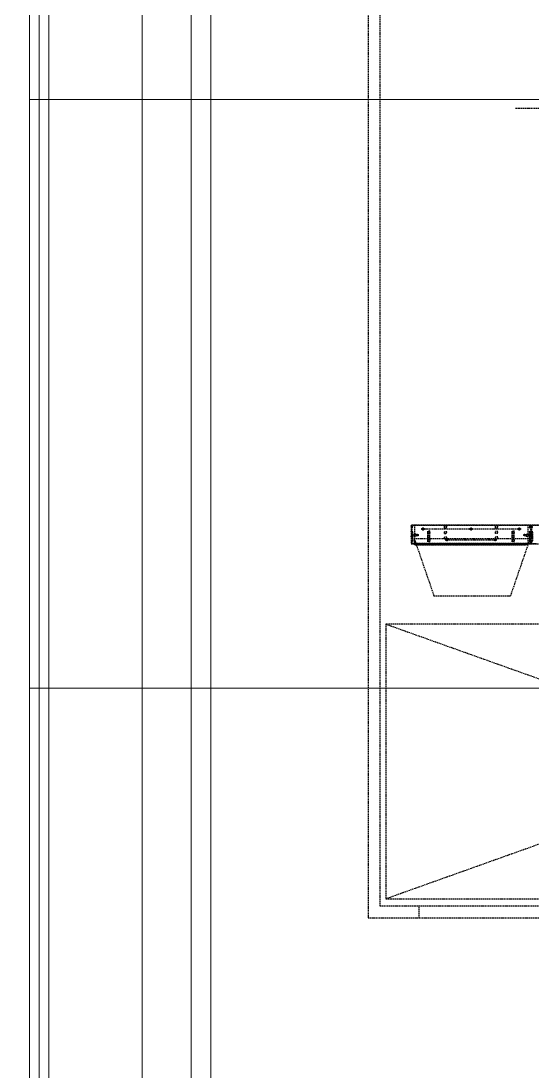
# Model space of a CAD drawing. Extents: x -32000 to 416743, y -254124 to 144214.
# Drawn here: x 133 to 2740, y 31049 to 36401 of the extents above; entities that cross this region are included whole.
import ezdxf

# ---------------------------------------------------------------- set-up
doc = ezdxf.new("R2010")
doc.units = 0
doc.header["$LTSCALE"] = 10
doc.linetypes.add('XFM1Q40$0$HIDDEN', pattern=[9.525, 6.35, -3.175])
doc.linetypes.add('XFM7P40ICA$0$H12PL4$0$CENTERK1', pattern=[0.0983, 0.0833, -0.005, 0.005, -0.005])
for name, color, linetype in [('H12PL4$0$S-SLAB-SHOW', 252, 'Continuous'), ('XFM1Q40$0$1', 7, 'Continuous'), ('XFM1Q40$0$CBF01', 3, 'Continuous'), ('XFM1Q40$0$CBF02', 6, 'Continuous'), ('XFM1Q40$0$CBF03', 30, 'Continuous'), ('XFM1Q40$0$CBF04', 7, 'Continuous'), ('XFM1Q40$0$DIF', 120, 'Continuous'), ('XFM1Q40$0$DIM', 250, 'Continuous'), ('XFM1Q40$0$HEPA', 6, 'Continuous'), ('XFM1Q40$0$TYPE14X10', 7, 'Continuous'), ('XFM1Q40$0$輪廓', 4, 'Continuous'), ('XFM7P40ICA$0$H12PL4$0$A-WALL-EX', 252, 'Continuous'), ('XFM7P40ICA$0$H12PL4$0$L40_19_MEJI', 252, 'Continuous'), ('XFM7P40ICA$0$H12PL4$0$L40_19_SUGATA3', 252, 'Continuous')]:
    doc.layers.add(name, color=color, linetype=linetype)
doc.styles.add('XFM1Q40$0$STANDARD', font='SIMPLEX', dxfattribs={"bigfont": 'BIGFONT'})
doc.dimstyles.new('XFM1Q40$0$ISO-25', dxfattribs={"dimtxt": 25, "dimasz": 5, "dimexe": 1.25, "dimexo": 0.625, "dimtad": 1, "dimdec": 0, "dimtxsty": 'XFM1Q40$0$STANDARD', "dimcen": 2.5, "dimadec": 0, "dimazin": 0, "dimtfac": 1, "dimtdec": 0, "dimtmove": 0, "dimatfit": 3, "dimfxl": 1, "dimarcsym": 0})

# ---------------------------------------------------------------- blocks, each defined once
blk = doc.blocks.new('H12PL4')
at = {"layer": 'H12PL4$0$S-SLAB-SHOW', "lineweight": 0}
for p, q in [((750, -2300), (750, 82649.8)), ((1100, -2300), (1100, 82649.8))]:
    blk.add_line(p, q, dxfattribs=at)
blk = doc.blocks.new('*D310')
at = {"layer": 'DEFPOINTS', "color": 0, "linetype": 'XFM1Q40$0$HIDDEN', "ltscale": 0.1, "transparency": 16777216}
for p in [(287256.5, 172070.6), (287793.5, 172070.6), (287793.5, 172035.6)]:
    blk.add_point(p, dxfattribs=at)
at = {"layer": 'XFM1Q40$0$DIM', "color": 0, "linetype": 'XFM1Q40$0$HIDDEN', "lineweight": -2, "ltscale": 0.1, "transparency": 16777216}
for p, q in [((287256.5, 172070), (287256.5, 172034.3)), ((287793.5, 172070), (287793.5, 172034.3)), ((287261.5, 172035.6), (287788.5, 172035.6))]:
    blk.add_line(p, q, dxfattribs=at)
at = {"layer": 'XFM1Q40$0$DIM', "color": 0, "linetype": 'XFM1Q40$0$HIDDEN', "ltscale": 0.1, "transparency": 16777216}
for points in [[(287261.5, 172036.4), (287261.5, 172034.7), (287256.5, 172035.6)], [(287788.5, 172036.4), (287788.5, 172034.7), (287793.5, 172035.6)]]:
    blk.add_solid(points, dxfattribs=at)
at = {"layer": 'XFM1Q40$0$DIM', "color": 0, "linetype": 'XFM1Q40$0$HIDDEN', "ltscale": 0.1, "transparency": 16777216, "insert": (287521.6, 172046.2), "char_height": 20, "attachment_point": 5, "style": 'XFM1Q40$0$STANDARD'}
blk.add_mtext('537', dxfattribs=at)
blk = doc.blocks.new('*D309')
at = {"layer": 'DEFPOINTS', "color": 0, "linetype": 'XFM1Q40$0$HIDDEN', "ltscale": 0.1, "transparency": 16777216}
for p in [(286506.5, 172070.6), (287043.5, 172070.6), (287043.5, 172035.6)]:
    blk.add_point(p, dxfattribs=at)
at = {"layer": 'XFM1Q40$0$DIM', "color": 0, "linetype": 'XFM1Q40$0$HIDDEN', "lineweight": -2, "ltscale": 0.1, "transparency": 16777216}
for p, q in [((286506.5, 172070), (286506.5, 172034.3)), ((287043.5, 172070), (287043.5, 172034.3)), ((286511.5, 172035.6), (287038.5, 172035.6))]:
    blk.add_line(p, q, dxfattribs=at)
at = {"layer": 'XFM1Q40$0$DIM', "color": 0, "linetype": 'XFM1Q40$0$HIDDEN', "ltscale": 0.1, "transparency": 16777216}
for points in [[(286511.5, 172036.4), (286511.5, 172034.7), (286506.5, 172035.6)], [(287038.5, 172036.4), (287038.5, 172034.7), (287043.5, 172035.6)]]:
    blk.add_solid(points, dxfattribs=at)
at = {"layer": 'XFM1Q40$0$DIM', "color": 0, "linetype": 'XFM1Q40$0$HIDDEN', "ltscale": 0.1, "transparency": 16777216, "insert": (286771.6, 172046.2), "char_height": 20, "attachment_point": 5, "style": 'XFM1Q40$0$STANDARD'}
blk.add_mtext('537', dxfattribs=at)
blk = doc.blocks.new('XFM7P40ICA$0$H12PL4')
at = {"layer": 'XFM7P40ICA$0$H12PL4$0$A-WALL-EX', "lineweight": 0}
for p, q in [((750, -2300), (750, 82649.8)), ((1100, -2300), (1100, 82649.8))]:
    blk.add_line(p, q, dxfattribs=at)
at = {"layer": 'XFM7P40ICA$0$H12PL4$0$L40_19_MEJI', "lineweight": 0}
for p, q in [((750, 30000), (750, 44500)), ((1000, 30000), (1000, 44500)), ((17300, 36000), (175, 36000)), ((17300, 33000), (175, 33000))]:
    blk.add_line(p, q, dxfattribs=at)
at = {"layer": 'XFM7P40ICA$0$H12PL4$0$L40_19_SUGATA3', "lineweight": 0}
blk.add_line((175, -1975), (175, 82325), dxfattribs=at)
at = {"layer": 'XFM7P40ICA$0$H12PL4$0$L40_19_SUGATA3', "linetype": 'XFM7P40ICA$0$H12PL4$0$CENTERK1', "lineweight": 0}
for p, q in [((225, -1925), (225, 82275)), ((275, -1875), (275, 82225))]:
    blk.add_line(p, q, dxfattribs=at)
blk = doc.blocks.new('XFM7P40ICA')
blk.add_blockref('XFM7P40ICA$0$H12PL4', (0, 0))
blk = doc.blocks.new('XFM1Q40$0$A$Cac22a11c')
at = {"layer": 'XFM1Q40$0$1', "color": 252, "linetype": 'XFM1Q40$0$HIDDEN', "ltscale": 0.1}
blk.add_line((288940, 172197.6), (288940, 172257.6), dxfattribs=at)
at = {"layer": 'XFM1Q40$0$CBF01', "color": 252, "linetype": 'XFM1Q40$0$HIDDEN', "ltscale": 0.1}
for p, q in [((288370, 174199.1), (288354, 174199.1)), ((288363, 174185.1), (288363.5, 174190.4)), ((288363, 174185.1), (288364.5, 174184.9)), ((288363, 174163.6), (288363, 174119.6)), ((288363, 174158.1), (288363.5, 174163.4)), ((288363, 174158.1), (288364.5, 174157.9)), ((288364.5, 174184.9), (288365, 174190.2)), ((288364.5, 174163.6), (288364.5, 174119.6)), ((288364.5, 174157.9), (288365, 174163.2)), ((288367, 174193.1), (288366.5, 174193.1)), ((288367, 174191.6), (288366.5, 174191.6)), ((288367, 174166.1), (288366.5, 174166.1)), ((288367, 174164.6), (288366.5, 174164.6)), ((288368.5, 174199.1), (288368.5, 174105.6)), ((288368.5, 174183.1), (288370, 174183.1)), ((288368.5, 174169.1), (288370, 174169.1)), ((288368.5, 174156.1), (288370, 174156.1)), ((288370, 174199.1), (288370, 174104.1)), ((288964, 174199.1), (288964, 174105.6)), ((288980, 174199.1), (288964, 174199.1)), ((288973, 174185.1), (288973.5, 174190.4)), ((288973, 174185.1), (288974.5, 174184.9)), ((288973, 174163.6), (288973, 174119.6)), ((288973, 174158.1), (288973.5, 174163.4)), ((288973, 174158.1), (288974.5, 174157.9)), ((288974.5, 174184.9), (288975, 174190.2)), ((288974.5, 174163.6), (288974.5, 174119.6)), ((288974.5, 174157.9), (288975, 174163.2)), ((288977, 174193.1), (288976.5, 174193.1)), ((288977, 174191.6), (288976.5, 174191.6)), ((288977, 174166.1), (288976.5, 174166.1)), ((288977, 174164.6), (288976.5, 174164.6)), ((288978.5, 174199.1), (288978.5, 174105.6)), ((288978.5, 174183.1), (288980, 174183.1)), ((288978.5, 174169.1), (288980, 174169.1)), ((288978.5, 174156.1), (288980, 174156.1)), ((288980, 174199.1), (288980, 174104.1)), ((288368.5, 174105.6), (288345, 174105.6)), ((288370, 174104.1), (288346.5, 174104.1)), ((288363, 174151.1), (288364.5, 174151.3)), ((288363, 174151.1), (288363.5, 174145.8)), ((288363, 174131.1), (288363.5, 174136.4)), ((288363, 174131.1), (288364.5, 174130.9)), ((288364.5, 174151.3), (288365, 174146)), ((288364.5, 174130.9), (288365, 174136.2)), ((288366.5, 174151.6), (288370, 174151.6)), ((288366.5, 174150.1), (288368.5, 174150.1)), ((288366.5, 174146.1), (288368.5, 174146.1)), ((288366.5, 174144.6), (288370, 174144.6)), ((288367, 174139.1), (288366.5, 174139.1)), ((288367, 174137.6), (288366.5, 174137.6)), ((288368.5, 174153.1), (288370, 174153.1)), ((288368.5, 174129.1), (288370, 174129.1)), ((288368.5, 174114.1), (288370, 174114.1)), ((288978.5, 174105.6), (288955, 174105.6)), ((288955, 174105.6), (288955, 174098.6)), ((288980, 174104.1), (288956.5, 174104.1)), ((288956.5, 174104.1), (288956.5, 174100.1)), ((288964, 174105.6), (288964, 174104.1)), ((288973, 174151.1), (288974.5, 174151.3)), ((288973, 174151.1), (288973.5, 174145.8)), ((288973, 174131.1), (288973.5, 174136.4)), ((288973, 174131.1), (288974.5, 174130.9)), ((288974.5, 174151.3), (288975, 174146)), ((288974.5, 174130.9), (288975, 174136.2)), ((288976.5, 174151.6), (288980, 174151.6)), ((288976.5, 174150.1), (288978.5, 174150.1)), ((288976.5, 174146.1), (288978.5, 174146.1)), ((288976.5, 174144.6), (288980, 174144.6)), ((288977, 174139.1), (288976.5, 174139.1)), ((288977, 174137.6), (288976.5, 174137.6)), ((288978.5, 174153.1), (288980, 174153.1)), ((288978.5, 174129.1), (288980, 174129.1)), ((288978.5, 174114.1), (288980, 174114.1)), ((288962, 174098.6), (288955, 174098.6)), ((288962, 174100.1), (288956.5, 174100.1)), ((288962, 174098.6), (288962, 174100.1))]:
    blk.add_line(p, q, dxfattribs=at)
for centre, radius, start, end in [((288368.5, 174163.6), 5.5, 90, 180), ((288366.5, 174190.1), 3, 90, 175), ((288366.5, 174163.1), 3, 90, 175), ((288368.5, 174163.6), 4, 90, 180), ((288366.5, 174190.1), 1.5, 90, 175), ((288366.5, 174163.1), 1.5, 90, 175), ((288367, 174194.6), 1.5, 270, 0), ((288367, 174194.6), 3, 270, 300), ((288367, 174167.6), 1.5, 270, 0), ((288367, 174167.6), 3, 270, 0), ((288367, 174194.6), 3, 300, 0), ((288978.5, 174163.6), 5.5, 90, 180), ((288976.5, 174190.1), 3, 90, 175), ((288976.5, 174163.1), 3, 90, 175), ((288978.5, 174163.6), 4, 90, 180), ((288976.5, 174190.1), 1.5, 90, 175), ((288976.5, 174163.1), 1.5, 90, 175), ((288977, 174194.6), 1.5, 270, 0), ((288977, 174194.6), 3, 270, 300), ((288977, 174167.6), 1.5, 270, 0), ((288977, 174167.6), 3, 270, 0), ((288977, 174194.6), 3, 300, 0), ((288366.5, 174148.1), 3.5, 90, 270), ((288368.5, 174119.6), 5.5, 180, 270), ((288366.5, 174146.1), 3, 185, 270), ((288366.5, 174136.1), 3, 90, 175), ((288366.5, 174148.1), 2, 90, 270), ((288368.5, 174119.6), 4, 180, 270), ((288366.5, 174146.1), 1.5, 185, 270), ((288366.5, 174136.1), 1.5, 90, 175), ((288367, 174141.6), 3, 0, 90), ((288367, 174141.6), 1.5, 0, 90), ((288367, 174140.6), 3, 270, 0), ((288367, 174140.6), 1.5, 270, 0), ((288976.5, 174148.1), 3.5, 90, 270), ((288978.5, 174119.6), 5.5, 180, 270), ((288976.5, 174146.1), 3, 185, 270), ((288976.5, 174136.1), 3, 90, 175), ((288976.5, 174148.1), 2, 90, 270), ((288978.5, 174119.6), 4, 180, 270), ((288976.5, 174146.1), 1.5, 185, 270), ((288976.5, 174136.1), 1.5, 90, 175), ((288977, 174141.6), 3, 0, 90), ((288977, 174141.6), 1.5, 0, 90), ((288977, 174140.6), 3, 270, 0), ((288977, 174140.6), 1.5, 270, 0)]:
    blk.add_arc(centre, radius, start, end, dxfattribs=at)
at = {"layer": 'XFM1Q40$0$CBF02', "color": 252, "linetype": 'XFM1Q40$0$HIDDEN', "ltscale": 0.1}
for p, q in [((287760, 174199.1), (288368.5, 174199.1)), ((288367, 174199.1), (288367, 174104.1)), ((288368.5, 174199.1), (288368.5, 174104.1)), ((288370, 174199.1), (288978.5, 174199.1)), ((288370, 174199.1), (288370, 174104.1)), ((288423, 174179.1), (288437, 174179.1)), ((288428, 174174.5), (288428, 174183.6)), ((288432, 174183.1), (288428, 174183.1)), ((288432, 174175.1), (288428, 174175.1)), ((288432, 174174.5), (288432, 174183.6)), ((288455, 174114.1), (288455, 174169.1)), ((288455, 174169.1), (288458.3, 174167.9)), ((288457, 174114.8), (288457, 174168.4)), ((288465, 174124.7), (288465, 174158.5)), ((288540, 174183.1), (288539, 174193)), ((288540, 174156.1), (288539, 174166)), ((288539.9, 174185.1), (288539.1, 174193.1)), ((288539.1, 174193.1), (288550.9, 174193.1)), ((288539.9, 174158.1), (288539.1, 174166.1)), ((288539.1, 174166.1), (288550.9, 174166.1)), ((288539.9, 174185.1), (288550.1, 174185.1)), ((288539.9, 174158.1), (288550.1, 174158.1)), ((288540, 174183.1), (288550, 174183.1)), ((288540, 174156.1), (288550, 174156.1)), ((288550, 174183.1), (288551, 174193)), ((288550, 174156.1), (288551, 174166)), ((288550.1, 174185.1), (288550.9, 174193.1)), ((288550.1, 174158.1), (288550.9, 174166.1)), ((288668, 174179.1), (288682, 174179.1)), ((288673, 174174.5), (288673, 174183.6)), ((288677, 174183.1), (288673, 174183.1)), ((288677, 174175.1), (288673, 174175.1)), ((288677, 174174.5), (288677, 174183.6)), ((288885, 174114.1), (288885, 174169.1)), ((288885, 174169.1), (288888.3, 174167.9)), ((288887, 174114.8), (288887, 174168.4)), ((288895, 174124.7), (288895, 174158.5)), ((288913, 174179.1), (288927, 174179.1)), ((288918, 174174.5), (288918, 174183.6)), ((288922, 174183.1), (288918, 174183.1)), ((288922, 174175.1), (288918, 174175.1)), ((288922, 174174.5), (288922, 174183.6)), ((288977, 174199.1), (288977, 174104.1)), ((288978.5, 174199.1), (288978.5, 174104.1)), ((288343.5, 174104.1), (288368.5, 174104.1)), ((288393.5, 174104.1), (288370, 174104.1)), ((288393.5, 174105.6), (288953.5, 174105.6)), ((288393.5, 174098.6), (288393.5, 174105.6)), ((288393.5, 174104.1), (288953.5, 174104.1)), ((288458.3, 174115.3), (288455, 174114.1)), ((288540, 174129.1), (288539, 174139)), ((288539.1, 174139.1), (288550.9, 174139.1)), ((288539.9, 174131.1), (288539.1, 174139.1)), ((288539.9, 174131.1), (288550.1, 174131.1)), ((288540, 174129.1), (288550, 174129.1)), ((288545.5, 174124.1), (288559.5, 174124.1)), ((288550, 174129.1), (288551, 174139)), ((288550.1, 174131.1), (288550.9, 174139.1)), ((288550.5, 174119.5), (288550.5, 174128.6)), ((288554.5, 174128.1), (288550.5, 174128.1)), ((288554.5, 174120.1), (288550.5, 174120.1)), ((288554.5, 174119.5), (288554.5, 174128.6)), ((288790.5, 174124.1), (288804.5, 174124.1)), ((288795.5, 174119.5), (288795.5, 174128.6)), ((288799.5, 174128.1), (288795.5, 174128.1)), ((288799.5, 174120.1), (288795.5, 174120.1)), ((288799.5, 174119.5), (288799.5, 174128.6)), ((288888.3, 174115.3), (288885, 174114.1)), ((288943.5, 174146.6), (288943.5, 174149.6)), ((288950.5, 174145.5), (288950.5, 174150.7)), ((288953.5, 174105.6), (288953.5, 174098.6)), ((288953.5, 174104.1), (288978.5, 174104.1)), ((288955.5, 174153.1), (288954.5, 174143.1)), ((288955.4, 174151.1), (288954.6, 174143.1)), ((288954.6, 174143.1), (288966.4, 174143.1)), ((288955.4, 174151.1), (288965.6, 174151.1)), ((288955.5, 174153.1), (288965.5, 174153.1)), ((288965.5, 174153.1), (288966.5, 174143.1)), ((288965.6, 174151.1), (288966.4, 174143.1)), ((288393.5, 174100.1), (288953.5, 174100.1)), ((288393.5, 174098.6), (288953.5, 174098.6))]:
    blk.add_line(p, q, dxfattribs=at)
for centre, radius, start, end in [((288428, 174179.1), 4, 90, 270), ((288432, 174179.1), 4, 270, 90), ((288455, 174158.5), 10, 0, 70.71), ((288539.1, 174193), 0.0502, 360, 191.4212), ((288539.1, 174166), 0.0502, 360, 191.4212), ((288550.9, 174193), 0.0502, 348.5788, 180), ((288550.9, 174166), 0.0502, 348.5788, 180), ((288673, 174179.1), 4, 90, 270), ((288677, 174179.1), 4, 270, 90), ((288885, 174158.5), 10, 0, 70.71), ((288918, 174179.1), 4, 90, 270), ((288922, 174179.1), 4, 270, 90), ((288455, 174124.7), 10, 289.29, 0), ((288539.1, 174139), 0.0502, 360, 191.4212), ((288550.5, 174124.1), 4, 90, 270), ((288550.9, 174139), 0.0502, 348.5788, 180), ((288554.5, 174124.1), 4, 270, 90), ((288795.5, 174124.1), 4, 90, 270), ((288799.5, 174124.1), 4, 270, 90), ((288885, 174124.7), 10, 289.29, 0), ((288947.5, 174147.5), 4.49, 63.4401, 152.8116), ((288947.5, 174148.6), 4.49, 207.1884, 296.5599), ((288947.5, 174148.1), 4, 300, 60), ((288954.6, 174143.1), 0.0502, 168.5788, 0), ((288966.4, 174143.1), 0.0502, 180, 11.4212)]:
    blk.add_arc(centre, radius, start, end, dxfattribs=at)
at = {"layer": 'XFM1Q40$0$CBF03', "color": 252, "linetype": 'XFM1Q40$0$HIDDEN', "ltscale": 0.1}
for p, q in [((288370, 174199.1), (287761.5, 174199.1)), ((288370, 174199.1), (288370, 174104.1)), ((288980, 174199.1), (288371.5, 174199.1)), ((288371.5, 174199.1), (288371.5, 174104.1)), ((288373, 174199.1), (288373, 174104.1)), ((288930, 174179.1), (288420, 174179.1)), ((288428, 174174.5), (288428, 174183.6)), ((288428, 174183.1), (288432, 174183.1)), ((288428, 174175.1), (288432, 174175.1)), ((288432, 174174.5), (288432, 174183.6)), ((288455, 174124.7), (288455, 174158.5)), ((288465, 174169.1), (288461.7, 174167.9)), ((288463, 174114.8), (288463, 174168.4)), ((288465, 174114.1), (288465, 174169.1)), ((288673, 174174.5), (288673, 174183.6)), ((288673, 174183.1), (288677, 174183.1)), ((288673, 174175.1), (288677, 174175.1)), ((288677, 174174.5), (288677, 174183.6)), ((288800, 174183.1), (288799, 174193)), ((288800, 174156.1), (288799, 174166)), ((288810.9, 174193.1), (288799.1, 174193.1)), ((288799.9, 174185.1), (288799.1, 174193.1)), ((288799.9, 174158.1), (288799.1, 174166.1)), ((288810.9, 174166.1), (288799.1, 174166.1)), ((288810.1, 174185.1), (288799.9, 174185.1)), ((288810.1, 174158.1), (288799.9, 174158.1)), ((288810, 174183.1), (288800, 174183.1)), ((288810, 174156.1), (288800, 174156.1)), ((288810, 174183.1), (288811, 174193)), ((288810, 174156.1), (288811, 174166)), ((288810.1, 174185.1), (288810.9, 174193.1)), ((288810.1, 174158.1), (288810.9, 174166.1)), ((288885, 174124.7), (288885, 174158.5)), ((288895, 174169.1), (288891.7, 174167.9)), ((288893, 174114.8), (288893, 174168.4)), ((288895, 174114.1), (288895, 174169.1)), ((288918, 174174.5), (288918, 174183.6)), ((288918, 174183.1), (288922, 174183.1)), ((288918, 174175.1), (288922, 174175.1)), ((288922, 174174.5), (288922, 174183.6)), ((288980, 174199.1), (288980, 174104.1)), ((288370, 174104.1), (287761.5, 174104.1)), ((288980, 174104.1), (288371.5, 174104.1)), ((288384.5, 174153.1), (288383.5, 174143.1)), ((288384.4, 174151.1), (288383.6, 174143.1)), ((288395.4, 174143.1), (288383.6, 174143.1)), ((288394.6, 174151.1), (288384.4, 174151.1)), ((288394.5, 174153.1), (288384.5, 174153.1)), ((288394.5, 174153.1), (288395.5, 174143.1)), ((288394.6, 174151.1), (288395.4, 174143.1)), ((288956.5, 174105.6), (288396.5, 174105.6)), ((288396.5, 174105.6), (288396.5, 174104.1)), ((288396.5, 174104.1), (288396.5, 174098.6)), ((288399.5, 174145.5), (288399.5, 174150.7)), ((288406.5, 174146.6), (288406.5, 174149.6)), ((288461.7, 174115.3), (288465, 174114.1)), ((288807.5, 174124.1), (288542.5, 174124.1)), ((288550.5, 174119.5), (288550.5, 174128.6)), ((288550.5, 174128.1), (288554.5, 174128.1)), ((288550.5, 174120.1), (288554.5, 174120.1)), ((288554.5, 174119.5), (288554.5, 174128.6)), ((288795.5, 174119.5), (288795.5, 174128.6)), ((288795.5, 174128.1), (288799.5, 174128.1)), ((288795.5, 174120.1), (288799.5, 174120.1)), ((288800, 174129.1), (288799, 174139)), ((288810.9, 174139.1), (288799.1, 174139.1)), ((288799.9, 174131.1), (288799.1, 174139.1)), ((288799.5, 174119.5), (288799.5, 174128.6)), ((288810.1, 174131.1), (288799.9, 174131.1)), ((288810, 174129.1), (288800, 174129.1)), ((288810, 174129.1), (288811, 174139)), ((288810.1, 174131.1), (288810.9, 174139.1)), ((288891.7, 174115.3), (288895, 174114.1)), ((288956.5, 174104.1), (288956.5, 174105.6)), ((288956.5, 174098.6), (288956.5, 174104.1)), ((288956.5, 174100.1), (288396.5, 174100.1)), ((288956.5, 174098.6), (288396.5, 174098.6))]:
    blk.add_line(p, q, dxfattribs=at)
for centre, radius, start, end in [((288428, 174179.1), 4, 90, 270), ((288432, 174179.1), 4, 270, 90), ((288465, 174158.5), 10, 109.29, 180), ((288673, 174179.1), 4, 90, 270), ((288677, 174179.1), 4, 270, 90), ((288799.1, 174193), 0.0502, 360, 191.4212), ((288799.1, 174166), 0.0502, 360, 191.4212), ((288810.9, 174193), 0.0502, 348.5788, 180), ((288810.9, 174166), 0.0502, 348.5788, 180), ((288895, 174158.5), 10, 109.29, 180), ((288918, 174179.1), 4, 90, 270), ((288922, 174179.1), 4, 270, 90), ((288383.6, 174143.1), 0.0502, 168.5788, 0), ((288395.4, 174143.1), 0.0502, 180, 11.4212), ((288402.5, 174148.1), 4, 120, 240), ((288402.5, 174147.5), 4.49, 27.1884, 116.5599), ((288402.5, 174148.6), 4.49, 243.4401, 332.8116), ((288465, 174124.7), 10, 180, 250.71), ((288550.5, 174124.1), 4, 90, 270), ((288554.5, 174124.1), 4, 270, 90), ((288795.5, 174124.1), 4, 90, 270), ((288799.1, 174139), 0.0502, 360, 191.4212), ((288799.5, 174124.1), 4, 270, 90), ((288810.9, 174139), 0.0502, 348.5788, 180), ((288895, 174124.7), 10, 180, 250.71)]:
    blk.add_arc(centre, radius, start, end, dxfattribs=at)
at = {"layer": 'XFM1Q40$0$CBF04', "color": 252, "linetype": 'XFM1Q40$0$HIDDEN', "ltscale": 0.1}
for p, q in [((288370, 174199.1), (288370, 174104.1)), ((288370, 174199.1), (288386, 174199.1)), ((288371.5, 174183.1), (288370, 174183.1)), ((288371.5, 174169.1), (288370, 174169.1)), ((288371.5, 174156.1), (288370, 174156.1)), ((288371.5, 174199.1), (288371.5, 174105.6)), ((288373, 174193.1), (288373.5, 174193.1)), ((288373, 174191.6), (288373.5, 174191.6)), ((288373, 174166.1), (288373.5, 174166.1)), ((288373, 174164.6), (288373.5, 174164.6)), ((288375.5, 174184.9), (288375, 174190.2)), ((288375.5, 174157.9), (288375, 174163.2)), ((288377, 174185.1), (288375.5, 174184.9)), ((288375.5, 174163.6), (288375.5, 174119.6)), ((288377, 174158.1), (288375.5, 174157.9)), ((288377, 174185.1), (288376.5, 174190.4)), ((288377, 174158.1), (288376.5, 174163.4)), ((288377, 174163.6), (288377, 174119.6)), ((288386, 174199.1), (288386, 174105.6)), ((288371.5, 174153.1), (288370, 174153.1)), ((288373.5, 174151.6), (288370, 174151.6)), ((288373.5, 174144.6), (288370, 174144.6)), ((288371.5, 174129.1), (288370, 174129.1)), ((288371.5, 174114.1), (288370, 174114.1)), ((288370, 174104.1), (288393.5, 174104.1)), ((288373.5, 174150.1), (288371.5, 174150.1)), ((288373.5, 174146.1), (288371.5, 174146.1)), ((288371.5, 174105.6), (288395, 174105.6)), ((288373, 174139.1), (288373.5, 174139.1)), ((288373, 174137.6), (288373.5, 174137.6)), ((288375.5, 174151.3), (288375, 174146)), ((288375.5, 174130.9), (288375, 174136.2)), ((288377, 174151.1), (288375.5, 174151.3)), ((288377, 174131.1), (288375.5, 174130.9)), ((288377, 174151.1), (288376.5, 174145.8)), ((288377, 174131.1), (288376.5, 174136.4)), ((288386, 174105.6), (288386, 174104.1)), ((288393.5, 174104.1), (288393.5, 174100.1)), ((288395, 174105.6), (288395, 174098.6)), ((288388, 174100.1), (288393.5, 174100.1)), ((288388, 174098.6), (288388, 174100.1)), ((288388, 174098.6), (288395, 174098.6))]:
    blk.add_line(p, q, dxfattribs=at)
for centre, radius, start, end in [((288373, 174194.6), 3, 180, 240), ((288373, 174167.6), 3, 180, 270), ((288373, 174194.6), 1.5, 180, 270), ((288373, 174194.6), 3, 240, 270), ((288371.5, 174163.6), 5.5, 0, 90), ((288373, 174167.6), 1.5, 180, 270), ((288371.5, 174163.6), 4, 0, 90), ((288373.5, 174190.1), 3, 5, 90), ((288373.5, 174190.1), 1.5, 5, 90), ((288373.5, 174163.1), 3, 5, 90), ((288373.5, 174163.1), 1.5, 5, 90), ((288373, 174141.6), 3, 90, 180), ((288373, 174140.6), 3, 180, 270), ((288373, 174141.6), 1.5, 90, 180), ((288373, 174140.6), 1.5, 180, 270), ((288371.5, 174119.6), 4, 270, 0), ((288371.5, 174119.6), 5.5, 270, 0), ((288373.5, 174148.1), 3.5, 270, 90), ((288373.5, 174148.1), 2, 270, 90), ((288373.5, 174146.1), 1.5, 270, 355), ((288373.5, 174146.1), 3, 270, 355), ((288373.5, 174136.1), 3, 5, 90), ((288373.5, 174136.1), 1.5, 5, 90)]:
    blk.add_arc(centre, radius, start, end, dxfattribs=at)
at = {"layer": 'XFM1Q40$0$DIF', "color": 252, "linetype": 'XFM1Q40$0$HIDDEN', "ltscale": 0.1}
blk.add_line((288448.5, 176324.4), (288115.5, 176324.4), dxfattribs=at)
at = {"layer": 'XFM1Q40$0$HEPA', "color": 252, "linetype": 'XFM1Q40$0$HIDDEN', "ltscale": 0.1}
for p, q in [((288473.3, 173839), (288373, 174131)), ((288965, 174131), (288373, 174131)), ((288373, 174105.6), (288373, 174131)), ((288965, 174105.6), (288373, 174105.6)), ((288965, 174131), (288864.7, 173839)), ((288965, 174131), (288965, 174105.6)), ((288864.7, 173839), (288473.3, 173839))]:
    blk.add_line(p, q, dxfattribs=at)
at = {"layer": 'XFM1Q40$0$TYPE14X10', "color": 252, "linetype": 'XFM1Q40$0$HIDDEN', "ltscale": 0.1}
for p, q in [((289200, 187517.6), (289200, 172197.6)), ((289140, 187457.6), (289140, 172257.6)), ((289140, 172257.6), (285160, 172257.6)), ((289200, 172197.6), (285100, 172197.6))]:
    blk.add_line(p, q, dxfattribs=at)
at = {"layer": 'XFM1Q40$0$輪廓', "color": 252, "linetype": 'XFM1Q40$0$HIDDEN', "ltscale": 0.1}
for p, q in [((285190, 173694.6), (289110, 173694.6)), ((289110, 173694.6), (285190, 172294.6)), ((289110, 172294.6), (285190, 173694.6)), ((289110, 173694.6), (289110, 172294.6)), ((289110, 172294.6), (285190, 172294.6))]:
    blk.add_line(p, q, dxfattribs=at)
at = {"layer": 'XFM1Q40$0$DIM', "color": 252, "linetype": 'XFM1Q40$0$HIDDEN', "ltscale": 0.1}
for base, p1, p2, picture, middle in [((287043.5, 172035.6), (286506.5, 172070.6), (287043.5, 172070.6), '*D309', (286771.6, 172035.6)), ((287793.5, 172035.6), (287256.5, 172070.6), (287793.5, 172070.6), '*D310', (287521.6, 172035.6))]:
    dim = blk.add_linear_dim(base=base, p1=p1, p2=p2, angle=180, dimstyle='XFM1Q40$0$ISO-25', override={"dimtxt": 20}, dxfattribs=at)
    dim.commit()
    dim.dimension.update_dxf_attribs({"geometry": picture, "text_midpoint": middle, "dimtype": 128})
blk = doc.blocks.new('XFM1Q40')
at = {"xscale": -1}
blk.add_blockref('XFM1Q40$0$A$Cac22a11c', (291100, -140367.6), dxfattribs=at)

msp = doc.modelspace()

# ---------------------------------------------------------------- block references
for name in ['H12PL4', 'XFM7P40ICA', 'XFM1Q40']:
    msp.add_blockref(name, (0, 0))

doc.saveas('drawing.dxf')
